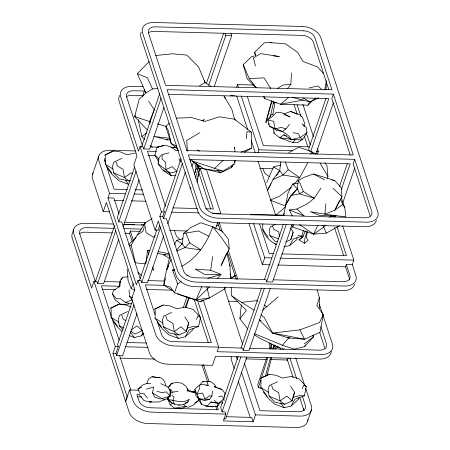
<?xml version="1.0" encoding="UTF-8"?>
<svg xmlns="http://www.w3.org/2000/svg" width="450" height="450" viewBox="0 0 450 450"><rect width="100%" height="100%" fill="white"/><g stroke="black" fill="none" stroke-linecap="round" stroke-linejoin="round"><path stroke-width="0.67" d="M313.369 335.014L313.335 336.966L304.459 346.669L294.233 349.155L282.459 345.251L254.407 333.658M111.639 173.036L105.249 164.154L105.424 156.572L104.923 155.031L113.372 150.975L120.218 151.864L126.996 154.716L135.478 153.067M117.427 326.171L111.043 317.289L111.212 309.707L110.717 308.166L119.166 304.11L126.011 305.004L130.939 307.074M161.46 327.077L155.07 318.195L155.244 310.613L154.749 309.071L163.198 305.016L170.044 305.91L176.816 308.756L185.304 307.114L193.326 309.594L200.537 317.357L198.562 326.548L189.09 329.923L185.237 336.808L178.346 338.406L168.632 334.721L162.501 329.034L157.494 322.661M267.244 396.377L260.859 387.495L261.028 379.912L260.533 378.371L268.982 374.316L275.827 375.204L282.6 378.056L291.088 376.408L299.109 378.894L306.326 386.657L304.346 395.848L294.879 399.223L291.021 406.108L284.13 407.706L274.416 404.021L268.284 398.334L263.284 391.961M234.838 160.526L234.743 163.856L222.986 171.203L204.131 169.093L192.195 160.987L191.655 159.727M193.106 328.371L193.067 329.608L185.237 336.808M298.89 397.671L298.851 398.908L291.021 406.108M303.322 236.565L302.439 236.773L298.935 239.923L304.582 243.309L304.836 238.629L306.787 231.773M195.547 178.166L197.657 169.521L198.456 168.261L198.439 165.662M276.39 244.541C268.802 241.009 261.067 232.808 262.912 223.768M287.331 88.785L290.829 84.454L291.51 72.861M296.978 237.634L296.854 239.687L289.558 245.644L283.888 246.774M197.044 182.289L199.468 169.312L198.377 167.046L198.461 165.673M326.002 89.685L326.52 82.159M162.292 155.244L161.983 158.816L165.774 162.512L165.814 169.656L170.117 173.115L177.007 171.394L172.192 166.635L165.814 169.656L158.102 163.822L158.754 158.243L161.511 154.834L168.879 152.921M234.444 148.489L234.562 147.172L234.996 151.864M246.313 138.729L246.994 131.681L251.28 132.103L251.499 148.162L244.361 152.308M320.963 188.094L314.252 198.248L299.571 193.849L297.382 188.73L298.159 180.591L304.459 177.154L313.509 173.998L334.727 180.512L341.325 187.746L341.955 196.723L334.856 210.212L324.889 214.155L310.404 211.708L320.265 215.662L335.914 215.708L345.881 216.816L344.801 207.804L341.325 197.949M325.912 203.788L324.889 214.155L335.914 215.708L334.423 217.102M247.854 329.108L239.906 318.814L241.312 304.931M169.976 396.551L170.539 391.314L170.061 390.392L169.976 396.551L164.936 399.808L161.826 398.554L152.488 392.856L153.669 387.011L146.267 389.143M198.996 165.786L198.849 167.164L198.377 167.046L197.584 165.206M220.489 402.204L218.284 405.579L217.041 406.451L207.034 406.367L201.499 404.387L199.941 398.79L204.373 400.702L209.666 399.274L211.916 395.949L212.501 391.078M145.935 263.233L147.538 250.268L150.165 250.537M276.334 175.714L279.731 170.584L280.8 161.837M283.545 215.713L288.028 193.106L292.522 184.044L298.012 183.234M200.278 166.157L198.377 167.046L198.557 165.673L198.377 167.046L200.295 166.252L198.377 167.046L197.668 165.144M181.339 244.783L182.138 243.636L183.504 233.409L190.778 227.599L200.627 222.756L212.692 226.778L221.951 231.041L228.549 239.287L229.202 248.906L221.079 265.567L226.856 252.956L230.051 266.304L230.428 277.909M217.271 278.533L221.046 274.427L210.662 270.248L212.67 256.584M324.754 90.028L326.295 80.702M119.081 287.173L120.082 281.481M272.807 114.772L274.944 102.639L276.249 102.302M317.109 289.755L319.314 297.574L316.884 305.387L323.269 314.522L320.113 332.229L304.543 339.233L288.669 337.961L272.582 333.067L259.2 319.86M283.663 215.797L284.113 213.317M301.314 140.186L297.422 142.627L292.916 142.594L279.686 137.745L273.983 133.206L274.241 131.844M168.368 396.99L167.873 399.572C172.879 405.371 182.081 407.199 188.078 401.782L189.349 399.218C182.768 403.937 175.078 400.241 167.873 399.572L168.587 397.935M197.314 179.544L197.578 178.189M197.837 176.833L199.401 168.711M268.582 124.785L268.881 123.424M270.366 116.617L273.628 101.711M169.909 255.842L164.379 279.664L163.856 285.227L173.469 291.037M165.561 277.824L163.856 285.227L170.224 287.072L174.465 292.838L196.014 299.936L209.391 297.968L224.089 289.215L225.09 287.426M171.653 312.452L163.569 316.254L162.292 320.423L163.322 326.824L169.02 332.882L178.942 334.997L186.334 331.571L188.719 322.886L184.736 316.817M277.436 381.752L269.353 385.554L268.082 389.723L269.111 396.124L274.804 402.182L284.726 404.297L292.118 400.871L294.508 392.181L290.526 386.117M158.766 162.219L154.935 155.025L156.487 148.674L157.23 147.201L164.762 145.159L170.933 146.919L175.961 150.401L178.695 150.379M289.558 245.644L293.271 239.001L301.967 236.059L303.384 230.349M267.075 375.3L271.609 357.688M290.374 227.824L293.141 232.161L291.892 236.897L290.751 239.614L285.795 241.931M265.939 123.103L271.671 101.948L271.192 100.631M142.706 96.649L144.709 89.37M265.309 376.532L270.495 357.671M265.714 122.265L271.553 101.346M274.05 345.167L272.959 349.048L276.986 346.269M120.679 304.223L114.902 299.655L112.5 293.94L113.422 290.678L119.964 286.104L120.268 280.53L122.715 277.228L128.183 276.801M270.636 348.84L271.986 344.115M272.931 348.907L274.089 344.858M307.524 231.587L306.186 237.409L308.081 240.154L304.582 243.309M290.751 239.614L293.141 232.161M194.737 173.301L196.335 168.007M194.304 174.454L196.121 168.48L194.721 162.551M303.789 125.899L304.599 123.244L302.451 117.354L299.886 114.817L290.655 111.431L283.832 113.968M185.85 307.884L189.326 297.473M144.276 226.912L142.858 231.469L137.25 234.968L131.158 245.227L129.358 246.004M186.975 296.752L183.218 307.834M185.271 307.496L188.803 297.101M188.719 322.886L186.334 331.571L180.945 326.767L174.319 331.611L163.322 326.824M261.388 388.451L258.469 387.416L260.786 380.104M261.416 378.113L267.936 357.502M294.508 392.181L292.118 400.871L286.729 396.067L280.108 400.911L269.111 396.124M266.704 357.812L257.692 384.772L258.469 387.416M73.614 229.652L72.051 234.214A15.761 10.153 18.9 0 0 72.287 238.314L129.178 412.262A15.761 10.153 18.9 0 0 147.589 423.529L296.111 427.5A15.761 10.153 18.9 0 0 307.828 419.687M92.362 174.893L98.612 156.639M109.581 211.776L103.264 211.607L106.391 202.483L134.837 289.457L131.709 298.581L149.49 352.941A15.761 10.153 18.9 0 0 167.901 364.207L212.456 365.4L215.578 356.276L319.545 359.055A15.761 10.153 18.9 0 0 331.256 351.366M163.688 235.71L147.583 282.741L141.643 282.583L140.934 280.406L137.959 280.327L136.401 284.889L107.955 197.921L109.513 193.354L98.848 160.74A15.761 10.153 18.9 0 1 110.143 150.266L135.366 150.941M118.62 239.794L103.596 283.674L97.656 283.517L96.947 281.346L93.971 281.261L91.631 288.107L73.851 233.752A15.761 10.153 18.9 0 1 85.151 223.273L113.338 224.027M163.912 107.505L149.681 149.062L143.741 148.905L143.032 146.734L140.062 146.655L138.499 151.217L120.718 96.857A15.761 10.153 18.9 0 1 132.019 86.383L143.106 86.681M95.468 281.402L114.632 225.422M134.685 166.854L117.326 217.569L118.744 221.917L121.719 221.996L140.344 278.949M141.435 147.144L159.716 93.758M97.656 283.517L115.824 230.456M118.744 221.917L136.136 171.118M143.741 148.905L161.134 98.106M123.176 226.496L139.112 179.949M132.165 241.318L129.566 233.381L130.348 231.097L140.473 231.368M138.578 390.223L129.527 389.981L125.623 401.389L127.187 396.827L112.967 353.34L115.307 346.494L93.971 281.261M159.677 225.653L158.119 230.214L155.149 230.136L158.271 221.006L176.051 275.366A15.761 10.153 18.9 0 0 194.456 286.633L342.979 290.61A15.761 10.153 18.9 0 0 354.516 284.231M342.641 225.872L353.846 260.134L352.282 264.701L355.838 275.569A15.761 10.153 18.9 0 1 344.543 286.043L196.02 282.071A15.761 10.153 18.9 0 1 177.609 270.804L159.834 216.444L161.398 211.882L140.062 146.655M206.274 83.874L223.65 33.12M132.553 300.623L117.568 344.396L118.277 346.573L115.937 353.419L116.646 355.59L122.586 355.753L137.042 313.526M139.337 280.817L156.729 230.018M181.046 158.991L163.654 209.79L164.368 211.961L162.804 216.523L163.513 218.7L166.483 218.779L183.555 270.962A9.456 6.092 18.9 0 0 194.597 277.723L265.888 279.63L266.597 281.807L272.543 281.964L292.174 224.623M208.744 85.174L225.754 35.494L225.039 33.317M116.646 355.59L134.038 304.791M141.643 282.583L160.599 227.216M163.513 218.7L182.469 163.333M214.228 86.653L231.694 35.651L230.979 33.474M167.766 223.791L185.456 172.125M236.655 87.21L237.544 84.6L253.558 85.028M215.674 228.465L217.682 222.598L220.275 230.541M257.816 152.944L258.879 149.828L241.245 95.918M224.73 289.558L225.585 287.066M203.248 299.891L218.706 347.147L217.142 351.709L321.109 354.493A15.761 10.153 18.9 0 0 332.404 344.014L319.365 304.155M270.011 264.803L262.389 264.594L264.729 257.754L253.524 223.493M231.671 356.839L231.002 358.796L234.214 368.618M326.059 98.207L308.666 149.006L309.375 151.183M222.924 400.871L220.652 407.503L222.075 411.851L225.039 411.93L225.754 414.107L223.408 420.952L253.114 421.746L255.459 414.9L241.526 372.302M224.286 396.894L238.134 356.434M240.964 348.182L261.574 287.972M264.398 279.737L283.444 224.1M310.691 151.588L328.838 98.601L168.429 94.309M222.075 411.851L240.919 356.805M270.304 288.501L249.103 350.409L243.163 350.252L264.358 288.343M266.597 281.807L286.234 224.46M310.731 154.181L311.597 151.667L298.834 147.184L288.748 152.629M333.366 94.112L353.278 154.997L186.936 150.547L167.023 89.668L333.366 94.112L331.808 98.679L350.218 154.974M315.821 154.125L333.422 102.712M246.864 356.951L225.669 418.854L223.886 418.809M317.396 154.024L318.291 151.419L317.419 148.77M283.601 349.757L284.051 348.435M339.446 186.638L347.389 163.451M341.359 189.557L350.168 163.828L189.765 159.536M354.701 159.345L371.767 211.528A9.461 6.092 18.9 0 1 364.989 217.811L216.467 213.84A9.456 6.092 18.9 0 1 205.425 207.079L188.359 154.896L354.701 159.345L353.137 163.907L370.209 216.09M293.096 377.263L287.454 360.011L288.124 358.059M342.782 202.911L354.757 167.946M349.279 280.08A9.461 6.092 18.9 0 0 349.116 277.695L345.561 266.822L346.343 264.538L352.282 264.701M307.682 420.947L311.591 409.539M305.297 230.889L302.647 237.33L298.935 239.923M174.465 292.838L177.643 284.029L181.305 281.059M190.524 187.149L190.063 188.404L191.093 189.101M270.653 349.082L271.058 347.968L270.709 343.063M147.645 398.154L143.814 393.677L140.04 393.384L137.964 389.053L142.712 384.891L146.886 383.484L148.601 378.81L152.021 376.768L161.032 377.826L163.749 380.289L166.022 385.419M339.446 225.681L326.351 233.134L313.673 234.118L292.821 227.205L293.749 224.685M232.189 165.606L231.458 167.558L220.607 172.873L201.516 168.103M168.081 397.688L167.653 398.784L170.303 404.944L174.566 408.189L180.354 408.898L186.143 406.654L188.038 407.301L192.954 405.281L198.956 400.326L198.922 398.346M181.654 266.366C197.1 258.103 207.112 243.006 212.692 226.778L221.147 237.144L229.202 248.906M217.041 406.451L218.351 403.206L216.979 402.992M263.492 96.413L264.988 98.696L280.502 104.248L308.048 105.204L309.544 101.61M196.447 319.371L197.927 315.923L200.537 317.357M302.231 388.671L303.711 385.217L306.326 386.657M201.797 286.678L196.014 299.936L209.722 286.746M327.082 178.29L327.926 176.361L326.953 165.594L324.962 162.883M266.608 182.768L273.527 166.933L280.873 164.919M174.578 244.676L176.49 240.368L183.043 238.748M134.871 290.222L131.158 288.484L133.425 283.433M191.796 166.354L193.759 162.023M267.356 190.688L273.004 179.556L279.731 170.584L273.527 166.933M267.502 190.367L271.046 183.696M302.04 123.829L306.293 127.558L306.996 132.716L302.338 139.821L291.583 139.652L283.911 134.786L279.686 137.745L295.121 139.804L292.916 142.594M168.547 266.017L166.826 269.719L169.071 263.689L171.27 259.47M323.269 314.522L319.534 322.549L299.858 329.839L272.582 333.067L264.15 317.419L260.972 314.876M299.458 224.589L313.673 234.118L317.858 225.253M232.672 165.026L231.458 167.558L233.556 163.929M339.401 200.779L334.856 210.212L342.821 204.474L340.312 198.894M135.304 115.374L134.691 116.595L147.319 129.988M203.321 121.23L204.249 119.379L201.932 120.707M307.598 162.968L299.723 177.666L293.794 184.472M149.355 401.574L150.446 402.069L150.671 401.659M129.133 335.537L134.314 337.5L141.204 335.902L143.134 332.46M234.602 162.112L235.648 160.301M304.459 346.669L305.533 344.88M297.382 188.73L291.026 195.536L285.598 205.11L289.642 197.544L297.382 188.73L292.522 184.044L293.918 184.179M121.067 279.883L122.715 277.228M168.311 397.794L167.653 398.784L172.446 403.363L170.303 404.944M137.25 234.968L145.693 222.356L144.562 223.279L146.205 232.785L153.973 237.33L155.227 235.676M168.283 387.579L171.298 383.366L176.85 382.393L181.89 383.237L185.861 386.061L188.201 390.15L195.345 392.603M239.906 318.814L246.403 310.359L231.761 295.881L231.238 287.561M272.993 114.39L271.024 114.924L267.722 120.06L269.657 126.309L276.75 130.494L282.752 131.349L285.964 128.891L289.491 124.312M176.704 250.037L182.138 243.636L176.49 240.368M282.459 345.251L288.669 337.961L290.002 337.736M190.153 161.229L191.323 159.868M168.143 387.709L171.338 384.036L171.298 383.366L172.643 383.597M207.034 406.367L210.808 402.019L215.612 402.772M198.849 385.959L202.708 381.662L210.589 381.471L214.723 384.739L216.225 387.416M285.362 161.983L288.197 169.695L283.061 175.033L273.004 179.556M209.666 399.274L199.474 399.043L195.795 395.516L194.788 389.571L198.056 386.168M308.048 105.204L311.738 101.385M150.851 121.956L134.691 116.595L139.168 99.231L145.89 92.998L137.334 73.688L149.304 61.442M183.504 233.409L185.985 233.066L189.686 242.837L184.961 247.612L176.625 251.1M128.7 244.688L136.041 237.516M255.144 55.637L254.722 52.2L264.381 42.789L270.608 42.626L285.784 43.965L297.709 52.425L302.991 61.487L317.582 66.926L323.606 73.716M256.134 87.941L247.213 78.711L243.253 64.688L251.646 56.571L253.682 56.261M192.195 160.987L214.627 168.334L223.104 160.38M325.98 225.006L323.494 227.329L313.673 234.118M141.204 335.902L143.651 333.652M262.671 310.213L278.252 296.803M178.009 149.602L171.197 143.584L165.791 126.36L169.419 123.176M275.794 215.325L285.587 206.719M210.808 402.019L218.357 403.498L223.926 398.751L225.056 393.238L221.867 389.407L214.217 386.561L215.37 387.259M288.411 97.56L280.502 104.248L303.216 100.024M275.332 345.414L273.144 347.096L275.586 345.673M275.169 348.992L277.914 346.911M304.386 343.749L313.335 336.966L312.463 335.199M291.51 187.093L279.107 196.47L270.124 200.132M131.394 329.901L136.912 325.862L142.301 330.666L134.91 334.091L130.804 331.082M144.669 139.427L141.812 136.519L146.593 133.026M275.445 345.488L273.167 347.113L274.894 345.977M306.996 132.716L300.347 137.402L291.583 139.652C286.408 131.428 277.768 130.067 269.657 126.309M315.906 97.965L310.23 101.925L292.146 97.346M177.671 293.58L179.471 294.666L200.402 301.663L202.618 300.189M104.754 160.667L105.491 160.183M235.373 275.468L230.67 278.544L235.356 275.608M170.454 393.542L172.581 392.192L178.009 391.32M277.796 88.262L283.039 84.971L290.829 84.454M292.303 216.051L289.406 209.959L296.843 209.053L307.586 203.664L314.252 198.248L303.339 191.514L299.571 193.849L291.026 195.536M144.562 223.279L152.139 218.655M157.905 88.403L152.516 88.993L145.89 92.998L145.463 91.159M194.642 402.936L198.956 400.326L197.561 396.877M199.817 132.699L186.756 140.468L187.324 149.608L187.864 150.874M199.507 85.854L205.116 82.592L210.938 86.473M271.671 101.948L272.964 101.267L273.33 103.005L274.944 102.639M271.058 347.968L269.781 348.604L269.601 343.012M137.964 389.053L141.823 387.152M275.4 224.404L270.428 226.817L269.173 230.13L269.944 235.654L274.956 241.222L277.718 241.706M318.876 97.751L310.23 101.925L302.906 97.819M104.923 155.031L113.372 150.975M110.717 308.166L119.166 304.11M154.749 309.071L163.198 305.016M260.533 378.371L268.982 374.316M121.826 158.411L113.743 162.208L112.472 166.382L113.501 172.783L119.199 178.841L129.116 180.951L130.348 180.382M201.977 168.131L199.468 169.312L198.456 168.261L197.078 164.588M127.62 311.546L119.537 315.349L118.266 319.517L119.295 325.918L123.092 329.957M184.899 403.166L188.078 401.782M200.402 301.663L209.391 297.968L206.764 286.588M240.941 152.246L251.499 148.162M164.498 399.757L158.816 401.996L149.732 401.974L144.135 400.579L139.517 395.291M112.5 293.94L116.319 298.755L120.718 298.8L125.347 302.518L132.053 299.897L129.381 296.325L129.122 289.851M177.643 284.029L172.581 270.028L174.544 269.274M149.754 402.024L150.992 401.597M150.446 402.069L151.689 401.642M207.754 278.319L221.046 274.427L204.913 274.494L195.199 269.139L210.662 270.248M161.826 398.554L170.049 396.174L166.427 391.871L161.758 392.614L156.943 391.275M178.554 405.208L179.82 404.859M273.33 103.005L275.946 102.319M218.548 396.804L221.85 395.955L223.926 398.751L224.049 400.731M157.23 147.201L163.479 145.659M187.509 327.909L194.119 326.312L198.562 326.548M293.293 397.209L299.902 395.612L304.346 395.848M213.683 406.614L212.366 406.912L205.521 405.782M309.026 87.924L317.987 85.984L321.947 89.702M329.062 217.17L335.914 215.708M165.426 254.419L163.423 254.818L157.466 253.114M174.566 408.189L183.077 406.699L186.143 406.654L183.516 404.438M185.985 233.066L198.405 230.968L208.873 236.317M131.839 303.542L126.349 304.324L121.309 304.234M171.101 147.696L175.922 147.026M231.761 295.881L241.605 302.366L256.691 300.623L257.844 301.314M155.722 55.496L172.536 53.781L186.784 55.086L198.529 66.87L205.116 82.592L204.12 80.792M163.164 169.836L163.851 171L171.163 175.652L175.882 175.416M243.253 64.688L249.204 78.536L264.116 77.895L270.72 88.588M206.319 385.436L208.249 385.352L206.888 381.999M176.49 118.119L191.531 117.551L204.986 121.399L219.381 116.803L234.54 119.194L251.28 132.103M146.886 383.484L150.705 383.377M169.729 138.279L153.973 136.446L167.67 139.933L170.409 139.877M211.916 395.949L209.149 395.944L205.054 399.127L202.506 393.03L196.858 394.183L194.788 389.571M169.701 254.976L163.423 254.818L169.2 258.233M225.754 35.494L231.694 35.651M144.624 91.029L133.442 90.731A9.461 6.092 18.9 0 0 126.664 97.014L142.447 145.288M230.456 95.631L234.568 95.737M143.061 95.591L131.878 95.293A9.461 6.092 18.9 0 0 126.152 97.082M309.527 146.874L263.396 145.643L247.247 96.255M150.373 146.931L158.794 147.156M171.416 147.493L176.327 147.623M258.879 149.828L292.545 150.733M316.507 151.369L318.291 151.419M156.51 151.403L147.426 151.161L165.482 206.364M148.044 155.351L155.796 155.559M259.644 168.272L272.97 168.626M127.254 189.518L114.036 189.163L106.262 165.398M134.91 189.726L142.56 189.928M109.513 193.354L125.657 193.787M134.072 194.012L143.899 194.276M107.955 197.921L113.895 198.079L119.014 213.733M114.514 200.396L123.598 200.638M131.287 200.846L145.963 201.24M172.901 207.877L197.364 208.536M205.751 208.761L213.441 208.963L200.171 168.396M161.398 211.882L164.368 211.961M171.709 212.158L199.063 212.889M212.389 213.244L220.804 213.469L206.218 168.874M250.509 214.268L283.984 215.162M159.834 216.444L162.804 216.523M124.599 222.221L145.637 222.784M216.124 225.523L218.919 225.596M124.341 224.325L134.657 224.601M141.531 224.781L143.595 224.837M123.817 224.499L144.157 225.045M114.103 228.358L86.569 227.621A9.461 6.092 18.9 0 0 79.791 233.91L95.338 281.441M123.829 228.623L141.193 229.084M169.667 230.524L187.2 230.991M112.494 232.92L85.011 232.189A9.461 6.092 18.9 0 0 79.284 233.977M124.785 233.252L129.566 233.381M273.465 253.676L269.252 253.564L259.588 224.027M281.886 253.901L346.483 255.628L337.033 226.744M264.729 257.754L271.693 257.94M280.046 258.159L353.846 260.134M277.639 265.005L345.561 266.822M273.201 279.827L343.119 281.694A9.461 6.092 18.9 0 0 349.897 275.411L346.343 264.538M147.572 280.586L164.407 281.036M104.288 281.537L120.42 281.97M164.194 285.339L145.322 284.839L155.008 314.449M119.509 286.256L101.334 285.773L111.341 316.367M146.396 289.468L172.417 290.166M102.201 289.249L115.543 289.603M228.442 301.168L238.14 301.427M126.816 342.489L146.385 343.012M218.706 347.147L174.15 345.954A15.761 10.153 18.9 0 1 155.739 334.688L137.959 280.327M218.464 347.434L242.454 348.075L243.163 350.252M249.795 348.272L319.686 350.139A9.461 6.092 18.9 0 0 326.464 343.856L320.771 326.464M115.307 346.494L118.277 346.573M125.623 346.77L148.067 347.372M112.967 353.34L115.937 353.419M245.886 358.903L266.484 359.454M270.681 359.561L287.454 360.011M120.082 358.132L155.047 359.066M191.492 391.635L195.666 391.748M139.703 394.56L136.89 394.487L139.028 401.012A9.461 6.092 18.9 0 0 150.069 407.773L218.391 409.601L217.108 405.686M137.514 396.804L141.727 396.917M225.754 414.107L151.493 412.121A15.761 10.153 18.9 0 1 133.082 400.849L129.527 389.981M255.459 414.9L300.015 416.093A15.761 10.153 18.9 0 0 311.316 405.619L305.674 388.384M226.333 416.717L251.696 417.397L253.114 421.746M145.851 263.914L135.439 262.806L131.158 245.227M273.246 55.811L279.281 56.52L260.556 53.629L253.451 57.859L255.426 65.992M331.982 180.146L334.727 180.512M152.021 376.768L159.441 377.758M293.085 132.744L298.147 133.493L300.347 137.402L302.338 139.821M297.951 235.423L301.967 236.059M208.249 385.352L201.538 384.272L198.951 385.673L199.586 388.502L196.858 394.183L199.474 399.043M202.708 381.662L203.766 381.864M272.582 333.067L304.543 339.233L299.858 329.839M169.268 389.149L170.634 389.413L172.581 392.192M158.136 251.55L169.116 253.755M270.608 42.626L271.98 42.913M125.347 302.518L129.218 303.463M286.796 359.994L287.618 360.506M217.862 388.316L221.867 389.407M194.243 392.805L186.862 390.752L188.201 390.15L187.009 388.727M149.524 250.836L147.538 250.268L148.798 254.289M157.5 123.891L166.14 126.399M160.504 399.004L154.8 397.26L152.488 392.856M285.964 128.891L281.346 127.44L275.034 128.79L273.679 121.314L267.722 120.06L273.493 115.56L275.951 112.657L281.565 112.674L290.126 116.989L284.827 114.801M214.627 168.334L222.986 171.203M172.581 270.028L174.521 270.72M186.812 275.085L188.106 275.546M269.944 235.654L278.601 238.916M290.655 111.431L296.651 114.052M270.759 200.379L285.463 206.021M129.381 296.325L132.609 297.602M137.334 73.688L147.324 77.737L152.516 88.993M289.406 209.959L304.189 215.933L296.843 209.053M170.117 173.115L162.36 169.751L158.102 163.822M113.501 172.783L124.498 177.57L129.116 180.951M119.295 325.918L123.57 327.78M197.201 149.968L199.699 151.065M166.404 139.371L167.67 139.933M283.911 134.786L286.403 135.9M176.873 146.177L171.197 143.584L168.401 130.607L165.791 126.36M186.322 150.508L187.583 151.082M160.808 383.681L167.715 386.865L170.539 391.314M313.509 173.998L324.456 179.769M315.889 154.024L311.597 151.667L313.223 153.866M126.011 320.794L123.193 319.151L121.826 315.259M264.161 305.106L267.03 306.827M277.037 346.202L280.575 348.384L259.262 337.967L254.019 334.507M259.875 320.102L261.051 320.827M287.494 337.23L288.669 337.961M105.249 164.154L113.136 169.076M155.07 318.195L162.956 323.123M260.859 387.495L268.74 392.423M111.043 317.289L118.924 322.217M241.605 302.366L254.093 310.196M189.686 242.837L200.925 249.992L184.961 247.612L182.138 243.636M288.197 169.695L299.723 177.666L283.061 175.033L279.731 170.584M284.726 404.297L280.108 400.911L278.651 392.642L273.004 389.357L271.642 385.464M178.942 334.997L174.319 331.611L172.862 323.342L167.22 320.057L165.859 316.164M214.2 400.421L218.357 403.498M217.299 170.387L220.607 172.873M269.28 176.625L264.864 173.261L262.665 168.272M152.241 269.077L153.844 270.371L152.792 267.019M137.829 272.211L141.351 275.271M132.593 174.032L131.119 172.721L124.498 177.57L123.041 169.301L117.399 166.016L116.038 162.118M122.046 331.447L118.468 328.129L113.468 321.756M333.09 188.393L341.955 196.723M171.968 395.106L174.043 397.147L172.879 400.292L174.493 404.241M154.935 155.025L159.193 159.317M179.893 239.563L176.451 236.064L174.516 230.782M150.39 145.249L152.297 147.189M274.956 243.529L275.76 244.423M234.54 119.194L235.406 120.234M298.159 180.591L299.711 182.475L303.339 191.514M107.674 168.621L112.674 174.994L118.811 180.681L128.526 184.365L125.252 180.045M249.204 78.536L256.292 87.772M280.451 402.846L284.13 407.706M174.667 333.546L178.346 338.406M130.635 332.64L134.314 337.5M168.581 172.114L171.163 175.652M262.626 229.174L268.189 237.313M291.386 225.084L292.821 227.205M148.635 101.098L154.277 109.783L149.524 121.573L150.103 123.514M198.653 399.966L201.499 404.387M342.821 204.474L344.801 207.804M223.875 95.828L231.699 108.984L234.737 119.599M320.147 163.232L327.926 176.361M326.351 233.134L322.881 225.388M224.314 96.401L225.495 98.899M263.858 96.272L264.988 98.696M178.909 158.676L180.259 161.848M131.158 288.484L128.076 280.479L127.204 269.128M229.331 264.409L230.051 266.304M272.537 226.136L273.684 229.23L278.741 231.874L279.439 236.655M328.888 89.764L313.318 42.142A9.456 6.092 18.9 0 0 302.271 35.381L153.748 31.41A9.461 6.092 18.9 0 0 148.427 32.856M302.895 104.355L313.521 136.834M297.152 104.799L301.027 116.64M303.823 125.196L304.251 126.512M306.405 133.093L310.281 144.939M334.547 227.599L343.777 255.825M294.03 104.591L297.202 114.294M304.414 136.339L307.901 147.009M319.635 332.314L324.9 348.418M237.544 84.6L238.416 87.261M236.621 95.794L247.663 129.544M251.342 140.794L255.234 152.702M258.058 161.336L275.692 215.246M295.701 357.891L304.808 385.729M249.03 223.746L262.389 264.594M289.879 358.082L296.55 378.478M302.361 396.248L305.37 405.461A9.456 6.092 18.9 0 1 298.592 411.744L259.976 410.709L244.463 363.274M299.672 397.378L303.812 410.023A9.461 6.092 18.9 0 1 303.969 410.608M281.931 347.799L282.364 349.127M280.553 348.244L280.986 349.577M219.111 222.3L222.356 232.228M228.201 250.093L237.724 279.214M227.419 252.377L236.295 279.506M198.726 172.434L210.729 209.132M230.068 273.864L231.593 278.522M224.297 288.225L242.623 344.261M236.301 356.327L237.392 359.657M238.281 381.054L250.054 417.06M197.528 300.403L211.343 342.641L172.727 341.606A9.456 6.092 18.9 0 1 161.679 334.845L157.162 321.03M193.961 298.834L208.339 342.804M221.67 401.625L222.322 403.611M203.451 364.59L209.053 381.724M215.691 406.007L216.968 409.922M202.022 364.894L207.624 382.027M155.149 230.136L133.813 164.903L136.935 155.779L119.16 101.419A15.761 10.153 18.9 0 1 119.706 95.417M130.348 231.097L133.374 240.362M105.632 163.468L104.788 160.898A9.456 6.092 18.9 0 1 104.631 158.513M103.264 211.607L92.599 178.993A15.761 10.153 18.9 0 1 93.144 172.986M111.994 318.358L119.171 340.307M119.616 355.669L130.95 390.319M303.317 408.51L303.863 410.411M254.722 52.2L255.572 55.496M196.256 163.592L197.657 169.521M197.933 165.088L198.377 167.046M138.291 119.762L141.812 136.519M273.538 128.627L273.983 133.206M319.314 297.574L319.764 308.363M141.244 32.147A15.761 10.153 18.9 0 0 141.03 37.536L197.921 211.483A15.761 10.153 18.9 0 0 216.332 222.75L364.849 226.727A15.761 10.153 18.9 0 0 376.386 220.348M302.411 26.471L153.889 22.5A15.761 10.153 18.9 0 0 142.594 32.974L199.485 206.921A15.761 10.153 18.9 0 0 217.89 218.188L366.412 222.159A15.761 10.153 18.9 0 0 377.713 211.686L320.822 37.738A15.761 10.153 18.9 0 0 302.411 26.471M303.834 30.819L155.312 26.848A9.461 6.092 18.9 0 0 148.534 33.131L165.6 85.32L331.948 89.764L314.876 37.581A9.456 6.092 18.9 0 0 303.834 30.819"/></g></svg>
